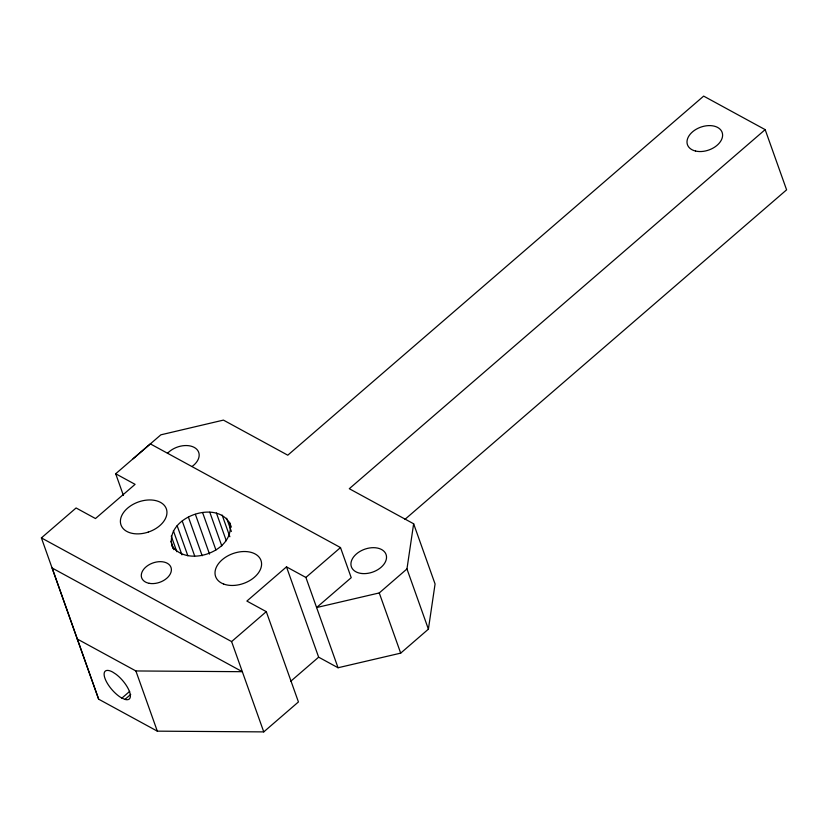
<?xml version="1.0" encoding="UTF-8"?>
<svg xmlns="http://www.w3.org/2000/svg" width="828" height="828" viewBox="0 0 828 828"><rect width="100%" height="100%" fill="white"/><g stroke="black" fill="none" stroke-linecap="round" stroke-linejoin="round"><path stroke-width="1.24" d="M173 548.415C160.798 517.873 220.952 496.179 231.354 527.125M77.211 638.978L135.885 670.959L242.314 671.694L52.123 568.008L98.646 699.184L157.32 731.155L263.759 731.89L298.432 701.947L266.285 611.644L246.879 601.076L286.488 566.87L318.645 657.173L338.041 667.751L400.69 653.137L428.397 629.156L406.962 568.95L413.638 523.782L349.292 488.717L765.165 129.634L703.655 96.11L287.782 455.193L223.425 420.106L160.86 434.824L133.132 458.753M428.397 629.156L435.073 583.978L413.638 523.782M123.403 495.444L115.692 473.771L150.323 443.87L340.494 547.567L351.217 577.675L316.606 607.545L379.255 592.941L406.962 568.95M98.646 699.184L41.4 537.91L76.083 507.968L95.479 518.545L135.088 484.349L115.692 473.771M121.902 698.107L124.935 699.401A18.402 7.028 49.2 0 0 129.561 691.773A18.402 7.028 49.2 0 0 115.961 674.209L112.618 672.025A18.402 7.028 49.2 0 0 104.959 678.36A18.402 7.028 49.2 0 0 121.902 698.107L129.696 691.38M124.935 699.401L130.731 694.413M263.759 731.89L231.602 641.586L266.285 611.644M338.041 667.751L305.894 577.447L340.494 547.567M404.975 519.342L786.6 189.84L765.165 129.634M290.628 681.361L318.645 657.173M286.488 566.87L305.894 577.447M41.4 537.91L231.602 641.586M172.141 546.004C188.028 568.619 236.518 550.33 229.635 522.313M379.255 592.941L400.69 653.137M226.634 518.224L231.354 531.472M222.142 515.068L229.863 536.741M216.418 513.029L226.282 540.715M209.784 512.201L221.79 545.921M202.632 512.667L215.932 549.989M195.387 514.364L209.536 554.098M188.453 517.221L202.177 555.754M182.253 521.06L194.683 555.981M177.13 525.666L187.842 555.764M173.383 530.758L181.953 554.843M171.241 536.047L176.809 551.707M170.816 541.233L173.818 549.657M135.885 670.959L157.32 731.155M167.453 453.361A18.402 12.12 -19.6 0 1 194.135 447.348A18.402 12.12 -19.6 0 1 192.075 466.485M148.233 532.104L146.794 532.549A24.064 15.846 -19.6 0 1 121.954 515.171A24.064 15.846 -19.6 0 1 161.481 502.958A24.064 15.846 -19.6 0 1 148.233 532.104M223.612 584.019L222.504 583.554A24.064 15.846 -19.6 0 1 230.908 554.377A24.064 15.846 -19.6 0 1 261.213 567.045A24.064 15.846 -19.6 0 1 223.612 584.019M149.257 583.336A15.566 10.257 -19.6 0 0 171.386 569.385A15.566 10.257 -19.6 0 0 148.347 565.172A15.566 10.257 -19.6 0 0 149.257 583.336M695.551 151.048A18.402 12.12 -19.6 0 0 722.606 135.461A18.402 12.12 -19.6 0 0 696.255 129.22A18.402 12.12 -19.6 0 0 695.551 151.048M362.022 573.535A18.402 12.12 -19.6 0 0 386.365 555.567A18.402 12.12 -19.6 0 0 357.789 552.856A18.402 12.12 -19.6 0 0 362.022 573.535"/></g></svg>
